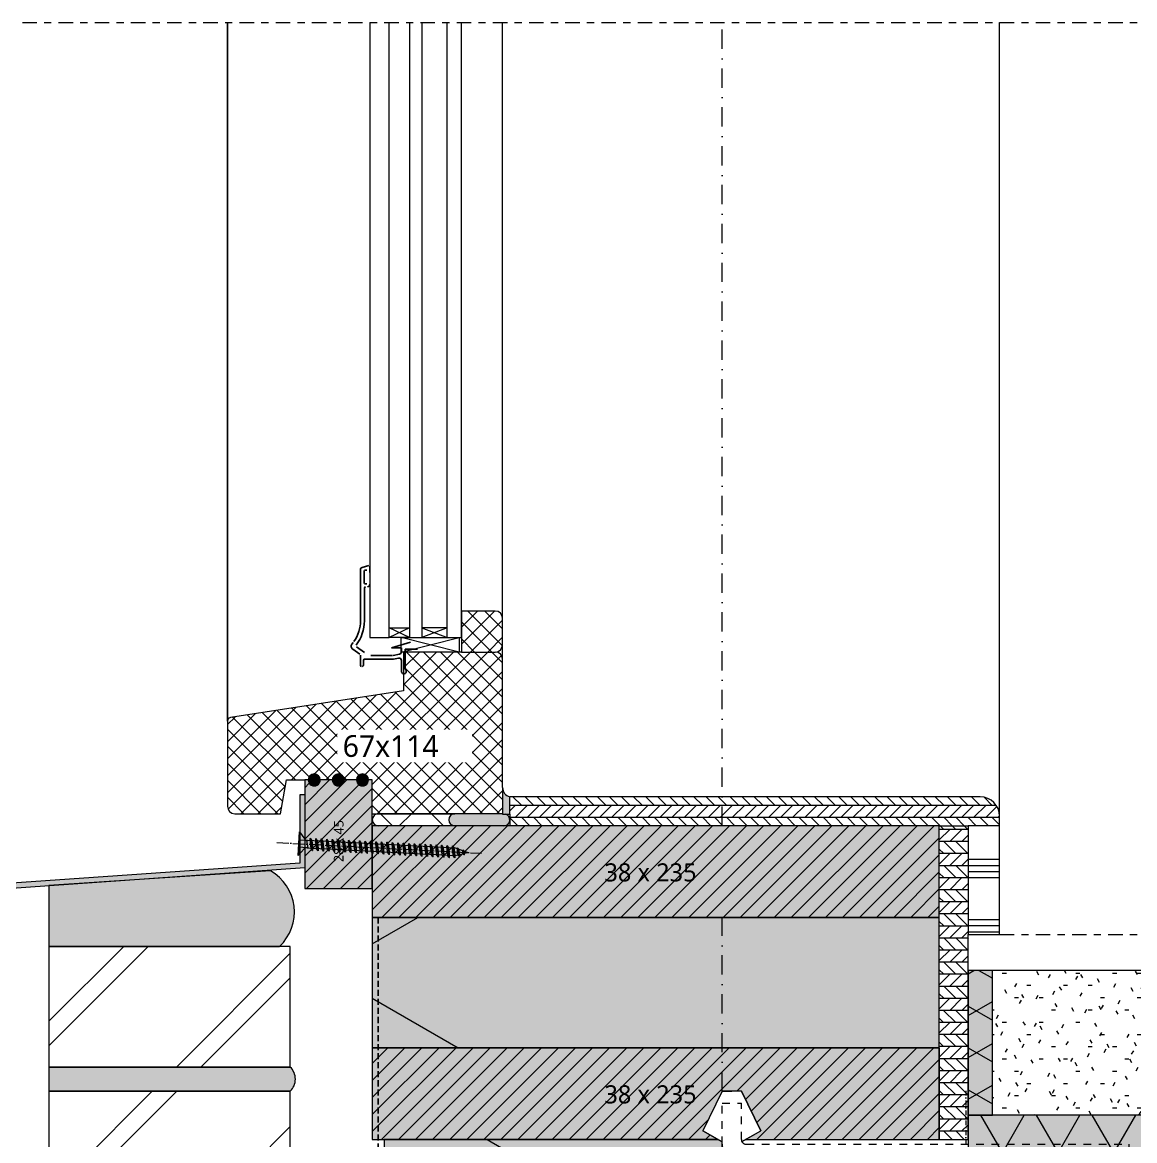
# Model space of a CAD drawing. Header units: millimetres. Extents: x -435 to 27166, y -19117 to 26500.
# Drawn here: x 7630.5 to 8091.4, y 8525.9 to 8989.4 of the extents above; entities that cross this region are included whole.
import ezdxf

# ---------------------------------------------------------------- set-up
doc = ezdxf.new("R2010")
doc.units = ezdxf.units.MM
for name, pattern in [('Dash', [6.35, 3.175, -3.175]), ('MV_center', [15, 6, -3, 3, -3]), ('MV_hartlijn_staal', [6.6, 5, -0.8, 0, -0.8]), ('MV_hidden', [3.75, 2.5, -1.25]), ('MV_stramien', [16, 8, -4, 0, -4]), ('Streep 1_1', [2, 1, -1]), ('Streep-stip _ detail', [4, 2, -1, 0, -1])]:
    doc.linetypes.add(name, pattern=pattern)
for name, color, linetype, lineweight in [('A-ANNO-NOTE', 131, 'Continuous', 18), ('A-DETL', 90, 'Continuous', 13), ('A-DETL-GENF', 92, 'Continuous', 18), ('A-DETL-MEDM', 33, 'Continuous', 18), ('G-ANNO-TEXT', 231, 'Continuous', 13)]:
    doc.layers.add(name, color=color, linetype=linetype, lineweight=lineweight)
doc.styles.add('Segoe UI', font='segoeui.ttf', dxfattribs={"height": 7.5})
doc.styles.add('Segoe UI_1', font='segoeui.ttf', dxfattribs={"height": 4})
doc.styles.add('Segoe UI_2', font='segoeui.ttf', dxfattribs={"height": 9})
pattern_1 = [(0, (0, 0), (0, 5), [50, 0]), (45, (0, 0), (5.0006592, 0), [7.071, -7.071]), (315, (0, 0), (5.0006592, 0), [7.071, -7.071])]
pattern_2 = [(45, (0, 0), (-3.535534, 3.535534), []), (135, (0, 0), (-3.535534, -3.535534), [])]

# ---------------------------------------------------------------- blocks, each defined once
blk = doc.blocks.new('42 isolatie - Type 1-3765701-Details Appartement')
at = {"layer": 'A-DETL-GENF'}
blk.add_hatch(color=256, dxfattribs=at).paths.add_polyline_path([(0.28, -140.8), (227.29, -140.8), (228.28, -139.08), (228.28, -0.8), (12.36, -0.8), (36.17, -135.8), (0.28, -135.8)])
at = {"layer": 'A-DETL-GENF', "lineweight": 13}
h = blk.add_hatch(dxfattribs=at)
h.set_pattern_fill('FP_80', color=256, style=0, pattern_type=2)
h.set_pattern_definition([(300, (-857.8, -704), (-121.936, -70.4), []), (240, (-857.8, -704), (-121.936, 70.4), [])])
h.paths.add_polyline_path([(0.28, -140.8), (227.29, -140.8), (228.28, -139.08), (228.28, -0.8), (12.36, -0.8), (36.17, -135.8), (0.28, -135.8)])
at = {"layer": 'A-DETL-GENF'}
for p, q in [((228.28, -0.8), (12.36, -0.8)), ((228.28, -0.8), (12.36, -0.8)), ((228.28, -139.08), (228.28, -0.8)), ((0.28, -135.8), (0.28, -140.8)), ((0.28, -135.8), (0.28, -140.8)), ((0.28, -140.8), (218.28, -140.8)), ((218.28, -140.8), (227.29, -140.8)), ((218.28, -140.8), (227.29, -140.8))]:
    blk.add_line(p, q, dxfattribs=at)
blk = doc.blocks.new('00 hout_rechthoekig_sls - SLS 38x235-V102-Details Appartement')
at = {"layer": 'A-DETL-GENF', "lineweight": 13}
blk.add_hatch(color=256, dxfattribs=at).paths.add_polyline_path([(235, 38), (91.72, 38), (98, 34.39), (90, 17.99), (82, 17.99), (74, 34.39), (80.28, 38), (0, 38), (0, 0), (235, 0)])
at = {"layer": 'A-DETL-MEDM', "lineweight": 13}
h = blk.add_hatch(dxfattribs=at)
h.set_pattern_fill('FP_121', color=256, style=0, pattern_type=2)
h.set_pattern_definition([(225, (8010.464, 8564.408), (3.535534, -3.535534), [])])
h.paths.add_polyline_path([(235, 38), (91.72, 38), (98, 34.39), (90, 17.99), (82, 17.99), (74, 34.39), (80.28, 38), (0, 38), (0, 0), (235, 0)])
at = {"layer": 'A-DETL-MEDM'}
for p, q in [((80.28, 38), (0, 38)), ((0, 38), (0, 0)), ((80.28, 38), (0, 38)), ((235, 38), (91.72, 38)), ((235, 38), (91.72, 38)), ((235, 0), (235, 38)), ((235, 0), (235, 38)), ((235, 0), (235, 38)), ((0, 0), (235, 0))]:
    blk.add_line(p, q, dxfattribs=at)
blk = doc.blocks.new('42 isolatie - Type 1-V103-Details Appartement')
at = {"layer": 'A-DETL-GENF'}
blk.add_hatch(color=256, dxfattribs=at).paths.add_polyline_path([(40.79, -0.8), (40.79, -20.8), (423.39, -20.8), (423.39, -0.8), (298.31, -0.8)])
at = {"layer": 'A-DETL-GENF', "lineweight": 13}
h = blk.add_hatch(dxfattribs=at)
h.set_pattern_fill('FP_79', color=256, style=0, pattern_type=2)
h.set_pattern_definition([(300, (-2355.522, -120.812), (-17.32051, -10), []), (240, (-2355.522, -120.812), (-17.32051, 10), [])])
h.paths.add_polyline_path([(40.79, -0.8), (40.79, -20.8), (423.39, -20.8), (423.39, -0.8), (298.31, -0.8)])
at = {"layer": 'A-DETL-GENF'}
for p, q in [((423.39, -0.8), (40.79, -0.8)), ((423.39, -0.8), (40.79, -0.8)), ((423.39, -10.8), (423.39, -0.8)), ((423.39, -10.8), (423.39, -0.8)), ((423.39, -20.8), (423.39, -10.8)), ((423.39, -20.8), (423.39, -10.8)), ((40.79, -20.8), (413.39, -20.8)), ((40.79, -20.8), (413.39, -20.8)), ((413.39, -20.8), (423.39, -20.8))]:
    blk.add_line(p, q, dxfattribs=at)
blk = doc.blocks.new('42 isolatie - Type 1-3766312-Details Appartement')
at = {"layer": 'A-DETL-GENF'}
blk.add_hatch(color=256, dxfattribs=at).paths.add_polyline_path([(0.28, -10.8), (60.28, -10.8), (60.28, -0.8), (0.28, -0.8)])
at = {"layer": 'A-DETL-GENF', "lineweight": 13}
h = blk.add_hatch(dxfattribs=at)
h.set_pattern_fill('FP_89', color=256, style=0, pattern_type=2)
h.set_pattern_definition([(300, (-2375.531, -120.812), (-12.99038, -7.5), []), (240, (-2375.531, -120.812), (-12.99038, 7.5), [])])
h.paths.add_polyline_path([(0.28, -10.8), (60.28, -10.8), (60.28, -0.8), (0.28, -0.8)])
at = {"layer": 'A-DETL-GENF'}
for p, q in [((60.28, -0.8), (0.28, -0.8)), ((0.28, -0.8), (0.28, -10.8)), ((0.28, -0.8), (0.28, -10.8)), ((60.28, -10.8), (60.28, -0.8)), ((60.28, -10.8), (60.28, -0.8)), ((0.28, -10.8), (60.28, -10.8)), ((0.28, -10.8), (60.28, -10.8))]:
    blk.add_line(p, q, dxfattribs=at)
blk = doc.blocks.new('42 isolatie - Type 1-3766217-Details Appartement')
at = {"layer": 'A-DETL-GENF'}
blk.add_hatch(color=256, dxfattribs=at).paths.add_polyline_path([(0.28, -235.8), (54.28, -235.8), (54.28, -0.8), (0.28, -0.8), (0.28, -170.27)])
at = {"layer": 'A-DETL-GENF', "lineweight": 13}
h = blk.add_hatch(dxfattribs=at)
h.set_pattern_fill('FP_111', color=256, style=0, pattern_type=2)
h.set_pattern_definition([(300, (-1986.72, -235.79), (-203.516, -117.5), []), (240, (-1986.72, -235.79), (-203.516, 117.5), [])])
h.paths.add_polyline_path([(0.28, -235.8), (54.28, -235.8), (54.28, -0.8), (0.28, -0.8), (0.28, -170.27)])
at = {"layer": 'A-DETL-GENF'}
for p, q in [((54.28, -0.8), (0.28, -0.8)), ((0.28, -0.8), (0.28, -235.8)), ((54.28, -0.8), (0.28, -0.8)), ((0.28, -0.8), (0.28, -235.8)), ((54.28, -235.8), (54.28, -0.8)), ((0.28, -235.8), (54.28, -235.8)), ((0.28, -235.8), (54.28, -235.8))]:
    blk.add_line(p, q, dxfattribs=at)
blk = doc.blocks.new('00 hout_rechthoekig_sls - Vuren 28x45-V104-Details Appartement')
at = {"layer": 'A-DETL-GENF', "lineweight": 13}
blk.add_hatch(color=256, dxfattribs=at).paths.add_polyline_path([(45, 0), (45, 28), (0, 28), (0, 26.45), (0.65, 26.37), (1.25, 26.12), (1.77, 25.72), (2.17, 25.2), (2.41, 24.6), (2.5, 23.95), (2.41, 23.31), (2.17, 22.7), (1.77, 22.19), (1.25, 21.79), (0.65, 21.54), (0, 21.45), (0, 16.45), (0.65, 16.37), (1.25, 16.12), (1.77, 15.72), (2.17, 15.2), (2.41, 14.6), (2.5, 13.95), (2.41, 13.31), (2.17, 12.7), (1.77, 12.19), (1.25, 11.79), (0.65, 11.54), (0, 11.45), (0, 6.45), (0.65, 6.37), (1.25, 6.12), (1.77, 5.72), (2.17, 5.2), (2.41, 4.6), (2.5, 3.95), (2.41, 3.31), (2.17, 2.7), (1.77, 2.19), (1.25, 1.79), (0.65, 1.54), (0, 1.45), (0, 0), (32.97, 0)])
at = {"layer": 'A-DETL-MEDM', "lineweight": 13}
h = blk.add_hatch(dxfattribs=at)
h.set_pattern_fill('FP_122', color=256, style=0, pattern_type=2)
h.set_pattern_definition([(135, (8675.409, -7747.464), (-3.535534, -3.535534), [])])
h.paths.add_polyline_path([(45, 0), (45, 28), (0, 28), (0, 26.45), (0.65, 26.37), (1.25, 26.12), (1.77, 25.72), (2.17, 25.2), (2.41, 24.6), (2.5, 23.95), (2.41, 23.31), (2.17, 22.7), (1.77, 22.19), (1.25, 21.79), (0.65, 21.54), (0, 21.45), (0, 16.45), (0.65, 16.37), (1.25, 16.12), (1.77, 15.72), (2.17, 15.2), (2.41, 14.6), (2.5, 13.95), (2.41, 13.31), (2.17, 12.7), (1.77, 12.19), (1.25, 11.79), (0.65, 11.54), (0, 11.45), (0, 6.45), (0.65, 6.37), (1.25, 6.12), (1.77, 5.72), (2.17, 5.2), (2.41, 4.6), (2.5, 3.95), (2.41, 3.31), (2.17, 2.7), (1.77, 2.19), (1.25, 1.79), (0.65, 1.54), (0, 1.45), (0, 0), (32.97, 0)])
at = {"layer": 'A-DETL-MEDM'}
for p, q in [((19, 28), (0, 28)), ((0, 28), (0, 26.45)), ((19, 28), (0, 28)), ((45, 28), (19, 28)), ((45, 28), (19, 28)), ((45, 0), (45, 28)), ((45, 0), (45, 28)), ((45, 0), (45, 28)), ((0, 21.45), (0, 16.45)), ((0, 11.45), (0, 6.45)), ((0, 1.45), (0, 0)), ((0, 0), (45, 0))]:
    blk.add_line(p, q, dxfattribs=at)
blk = doc.blocks.new('Repeating Detail - 00 g lijmbolletje s e-V92-Details Appartement')
at = {"layer": 'A-DETL-GENF'}
for points in [[(-20, 2.5), (-20.65, 2.41), (-21.25, 2.17), (-21.77, 1.77), (-22.17, 1.25), (-22.41, 0.65), (-22.5, 0), (-22.41, -0.65), (-22.17, -1.25), (-21.77, -1.77), (-21.25, -2.17), (-20.65, -2.41), (-20, -2.5), (-19.35, -2.41), (-18.75, -2.17), (-18.23, -1.77), (-17.83, -1.25), (-17.59, -0.65), (-17.5, 0), (-17.59, 0.65), (-17.83, 1.25), (-18.23, 1.77), (-18.75, 2.17), (-19.35, 2.41)], [(-10, 2.5), (-10.65, 2.41), (-11.25, 2.17), (-11.77, 1.77), (-12.17, 1.25), (-12.41, 0.65), (-12.5, 0), (-12.41, -0.65), (-12.17, -1.25), (-11.77, -1.77), (-11.25, -2.17), (-10.65, -2.41), (-10, -2.5), (-9.35, -2.41), (-8.75, -2.17), (-8.23, -1.77), (-7.83, -1.25), (-7.59, -0.65), (-7.5, 0), (-7.59, 0.65), (-7.83, 1.25), (-8.23, 1.77), (-8.75, 2.17), (-9.35, 2.41)], [(0, 2.5), (-0.65, 2.41), (-1.25, 2.17), (-1.77, 1.77), (-2.17, 1.25), (-2.41, 0.65), (-2.5, 0), (-2.41, -0.65), (-2.17, -1.25), (-1.77, -1.77), (-1.25, -2.17), (-0.65, -2.41), (0, -2.5), (0.65, -2.41), (1.25, -2.17), (1.77, -1.77), (2.17, -1.25), (2.41, -0.65), (2.5, 0), (2.41, 0.65), (2.17, 1.25), (1.77, 1.77), (1.25, 2.17), (0.65, 2.41)]]:
    blk.add_hatch(color=256, dxfattribs=at).paths.add_polyline_path(points)
for centre, start, end in [((-20, 0), 360, 180), ((-20, 0), 180, 360), ((-10, 0), 360, 180), ((-10, 0), 180, 360), ((0, 0), 360, 180), ((0, 0), 180, 360)]:
    blk.add_arc(centre, 2.5, start, end, dxfattribs=at)
blk = doc.blocks.new('00 hout_rechthoekig_sls - SLS 38x235-V105-Details Appartement')
at = {"layer": 'A-DETL-GENF', "lineweight": 13}
blk.add_hatch(color=256, dxfattribs=at).paths.add_polyline_path([(235, 38), (0, 38), (0, 0), (235, 0), (235, 13.97)])
at = {"layer": 'A-DETL-MEDM', "lineweight": 13}
h = blk.add_hatch(dxfattribs=at)
h.set_pattern_fill('FP_123', color=256, style=0, pattern_type=2)
h.set_pattern_definition([(225, (8010.464, 8656.408), (3.535534, -3.535534), [])])
h.paths.add_polyline_path([(235, 38), (0, 38), (0, 0), (235, 0), (235, 13.97)])
at = {"layer": 'A-DETL-MEDM'}
for p, q in [((235, 38), (0, 38)), ((0, 38), (0, 0)), ((235, 38), (0, 38)), ((235, 0), (235, 38)), ((235, 0), (235, 38)), ((235, 0), (235, 38)), ((0, 0), (235, 0))]:
    blk.add_line(p, q, dxfattribs=at)
blk = doc.blocks.new('20 HSB_vloeranker - 25x170 6x60-3186712-Details Appartement')
at = {"layer": 'A-DETL-GENF'}
for p, q in [((-16, 33.01), (-24, 16.61)), ((-16, 33.01), (-24, 16.61)), ((-8, 33.01), (-16, 33.01)), ((-16, 33.01), (-12, 33.01)), ((-8, 33.01), (-12, 33.01)), ((0, 16.61), (-8, 33.01)), ((-8, 33.01), (0, 16.61)), ((-24, 16.61), (-16, 12.01)), ((-16, 12.01), (-24, 16.61)), ((-8, 12.01), (0, 16.61)), ((-7.77, 12.14), (0, 16.61)), ((22.5, 3), (22.5, 0)), ((22.5, 0), (147.5, 0)), ((147.5, 0), (147.5, 3))]:
    blk.add_line(p, q, dxfattribs=at)
at = {"layer": 'A-DETL-GENF', "linetype": 'Streep-stip _ detail', "lineweight": 13}
blk.add_line((85, 33.21), (85, -88.79), dxfattribs=at)
at = {"layer": 'A-DETL-GENF', "linetype": 'Dash'}
for p, q in [((-16, 11), (-16, 28)), ((-16, 28), (-7.96, 28)), ((-7.96, 13), (-7.96, 28)), ((-5.96, 11), (152.5, 11)), ((152.5, 11), (152.5, 3)), ((152.5, 3), (-8, 3))]:
    blk.add_line(p, q, dxfattribs=at)
at = {"layer": 'A-DETL-GENF', "linetype": 'Streep 1_1', "lineweight": 13}
for p, q in [((81, -1.79), (81, -72.79)), ((89, -1.79), (89, -72.79)), ((89, -72.79), (81, -80.79)), ((81, -72.79), (89, -80.79))]:
    blk.add_line(p, q, dxfattribs=at)
at = {"layer": 'A-DETL-GENF', "linetype": 'Dash'}
for centre, radius in [((-8, 11), 8), ((-5.96, 13), 2)]:
    blk.add_arc(centre, radius, 180, 270, dxfattribs=at)
blk = doc.blocks.new('28 schroeven 2D - Verzonken schroef 5_0x70mm-3126482-Details Appartement')
at = {"layer": 'A-DETL-GENF', "linetype": 'MV_hartlijn_staal', "lineweight": 13}
blk.add_line((0, 9.1), (0, -75.9), dxfattribs=at)
at = {"layer": 'A-DETL-GENF', "lineweight": 5}
for p, q in [((-4.9, 0), (4.9, 0)), ((-2.04, -2.4), (-4.9, 0)), ((4.9, 0), (2.04, -2.4)), ((-4.54, -0.3), (4.54, -0.3)), ((-1.5, -4), (1.53, -3.26)), ((-1.5, -3.55), (-1.5, -65)), ((1.5, -65), (1.5, -3.55)), ((2.5, -4.74), (-2.5, -5.9)), ((-2.5, -5.9), (-1.75, -5.26)), ((2.5, -7), (-2.5, -8.17)), ((-2.5, -8.17), (-1.75, -7.53)), ((1.75, -5.38), (2.5, -4.74)), ((1.75, -7.64), (2.5, -7)), ((2.5, -9.27), (-2.5, -10.44)), ((-2.5, -10.44), (-1.75, -9.8)), ((2.5, -11.54), (-2.5, -12.71)), ((-2.5, -12.71), (-1.75, -12.07)), ((2.5, -13.81), (-2.5, -14.98)), ((1.75, -9.91), (2.5, -9.27)), ((1.75, -12.18), (2.5, -11.54)), ((1.75, -14.45), (2.5, -13.81)), ((-2.5, -14.98), (-1.75, -14.34)), ((2.5, -16.08), (-2.5, -17.24)), ((-2.5, -17.24), (-1.75, -16.6)), ((2.5, -18.35), (-2.5, -19.51)), ((1.75, -16.72), (2.5, -16.08)), ((1.75, -18.99), (2.5, -18.35)), ((-2.5, -19.51), (-1.75, -18.87)), ((2.5, -20.62), (-2.5, -21.78)), ((-2.5, -21.78), (-1.75, -21.14)), ((2.5, -22.89), (-2.5, -24.05)), ((1.75, -21.26), (2.5, -20.62)), ((1.75, -23.53), (2.5, -22.89)), ((-2.5, -24.05), (-1.75, -23.41)), ((2.5, -25.16), (-2.5, -26.32)), ((-2.5, -26.32), (-1.75, -25.68)), ((2.5, -27.43), (-2.5, -28.59)), ((1.75, -25.8), (2.5, -25.16)), ((1.75, -28.07), (2.5, -27.43)), ((-2.5, -28.59), (-1.75, -27.95)), ((2.5, -29.69), (-2.5, -30.86)), ((-2.5, -30.86), (-1.75, -30.22)), ((2.5, -31.96), (-2.5, -33.13)), ((1.75, -30.33), (2.5, -29.69)), ((1.75, -32.6), (2.5, -31.96)), ((-2.5, -33.13), (-1.75, -32.49)), ((2.5, -34.23), (-2.5, -35.4)), ((-2.5, -35.4), (-1.75, -34.76)), ((2.5, -36.5), (-2.5, -37.67)), ((-2.5, -37.67), (-1.75, -37.03)), ((1.75, -34.87), (2.5, -34.23)), ((1.75, -37.14), (2.5, -36.5)), ((2.5, -38.77), (-2.5, -39.93)), ((-2.5, -39.93), (-1.75, -39.29)), ((2.5, -41.04), (-2.5, -42.2)), ((-2.5, -42.2), (-1.75, -41.56)), ((1.75, -39.41), (2.5, -38.77)), ((1.75, -41.68), (2.5, -41.04)), ((2.5, -43.31), (-2.5, -44.47)), ((-2.5, -44.47), (-1.75, -43.83)), ((2.5, -45.58), (-2.5, -46.74)), ((-2.5, -46.74), (-1.75, -46.1)), ((1.75, -43.95), (2.5, -43.31)), ((1.75, -46.22), (2.5, -45.58)), ((2.5, -47.85), (-2.5, -49.01)), ((-2.5, -49.01), (-1.75, -48.37)), ((2.5, -50.12), (-2.5, -51.28)), ((-2.5, -51.28), (-1.75, -50.64)), ((1.75, -48.49), (2.5, -47.85)), ((1.75, -50.76), (2.5, -50.12)), ((2.5, -52.38), (-2.5, -53.55)), ((-2.5, -53.55), (-1.75, -52.91)), ((2.5, -54.65), (-2.5, -55.82)), ((-2.5, -55.82), (-1.75, -55.18)), ((1.75, -53.02), (2.5, -52.38)), ((1.75, -55.29), (2.5, -54.65)), ((2.5, -56.92), (-2.5, -58.09)), ((-2.5, -58.09), (-1.75, -57.45)), ((2.5, -59.19), (-2.5, -60.36)), ((-2.5, -60.36), (-1.75, -59.72)), ((1.75, -57.56), (2.5, -56.92)), ((1.75, -59.83), (2.5, -59.19)), ((2.5, -61.46), (-2.5, -62.62)), ((-2.5, -62.62), (-1.75, -61.98)), ((2.5, -63.73), (-2.5, -64.89)), ((-2.5, -64.89), (-1.75, -64.25)), ((1.75, -62.1), (2.5, -61.46)), ((1.75, -64.37), (2.5, -63.73)), ((1.76, -65.84), (-1.76, -66.66)), ((-1.76, -66.66), (-1.01, -66.02)), ((-1.5, -65), (0, -70)), ((-1.02, -68.71), (-0.27, -68.07)), ((1.02, -68.23), (-1.02, -68.71)), ((0, -70), (1.5, -65)), ((0.27, -68.87), (1.02, -68.23)), ((1.01, -66.48), (1.76, -65.84))]:
    blk.add_line(p, q, dxfattribs=at)
at = {"layer": 'A-DETL-GENF'}
for p, q in [((-1.5, -3.55), (-1.5, 0)), ((1.5, -3.55), (1.5, 0))]:
    blk.add_line(p, q, dxfattribs=at)
at = {"layer": 'A-DETL-GENF', "lineweight": 5}
for centre, start, end in [((-3, -3.55), 360, 50), ((3, -3.55), 130, 180)]:
    blk.add_arc(centre, 1.5, start, end, dxfattribs=at)
for points in [[(-2.5, -5.9), (-1.83, -6.19), (1.75, -5.38)], [(-2.5, -8.17), (-1.83, -8.46), (1.75, -7.64)], [(-1.75, -5.26), (2.23, -4.46), (2.5, -4.74)], [(-1.75, -7.53), (2.23, -6.73), (2.5, -7)], [(-1.75, -9.8), (2.23, -9), (2.5, -9.27)], [(-2.5, -10.44), (-1.83, -10.73), (1.75, -9.91)], [(-2.5, -12.71), (-1.83, -13), (1.75, -12.18)], [(-1.75, -12.07), (2.23, -11.27), (2.5, -11.54)], [(-1.75, -14.34), (2.23, -13.53), (2.5, -13.81)], [(-2.5, -14.98), (-1.83, -15.27), (1.75, -14.45)], [(-2.5, -17.24), (-1.83, -17.54), (1.75, -16.72)], [(-1.75, -16.6), (2.23, -15.8), (2.5, -16.08)], [(-1.75, -18.87), (2.23, -18.07), (2.5, -18.35)], [(-2.5, -19.51), (-1.83, -19.81), (1.75, -18.99)], [(-2.5, -21.78), (-1.83, -22.08), (1.75, -21.26)], [(-1.75, -21.14), (2.23, -20.34), (2.5, -20.62)], [(-1.75, -23.41), (2.23, -22.61), (2.5, -22.89)], [(-2.5, -24.05), (-1.83, -24.35), (1.75, -23.53)], [(-2.5, -26.32), (-1.83, -26.61), (1.75, -25.8)], [(-1.75, -25.68), (2.23, -24.88), (2.5, -25.16)], [(-1.75, -27.95), (2.23, -27.15), (2.5, -27.43)], [(-2.5, -28.59), (-1.83, -28.88), (1.75, -28.07)], [(-2.5, -30.86), (-1.83, -31.15), (1.75, -30.33)], [(-1.75, -30.22), (2.23, -29.42), (2.5, -29.69)], [(-1.75, -32.49), (2.23, -31.69), (2.5, -31.96)], [(-2.5, -33.13), (-1.83, -33.42), (1.75, -32.6)], [(-2.5, -35.4), (-1.83, -35.69), (1.75, -34.87)], [(-1.75, -34.76), (2.23, -33.96), (2.5, -34.23)], [(-1.75, -37.03), (2.23, -36.22), (2.5, -36.5)], [(-2.5, -37.67), (-1.83, -37.96), (1.75, -37.14)], [(-2.5, -39.93), (-1.83, -40.23), (1.75, -39.41)], [(-2.5, -42.2), (-1.83, -42.5), (1.75, -41.68)], [(-1.75, -39.29), (2.23, -38.49), (2.5, -38.77)], [(-1.75, -41.56), (2.23, -40.76), (2.5, -41.04)], [(-2.5, -44.47), (-1.83, -44.77), (1.75, -43.95)], [(-2.5, -46.74), (-1.83, -47.04), (1.75, -46.22)], [(-1.75, -43.83), (2.23, -43.03), (2.5, -43.31)], [(-1.75, -46.1), (2.23, -45.3), (2.5, -45.58)], [(-2.5, -49.01), (-1.83, -49.3), (1.75, -48.49)], [(-2.5, -51.28), (-1.83, -51.57), (1.75, -50.76)], [(-1.75, -48.37), (2.23, -47.57), (2.5, -47.85)], [(-1.75, -50.64), (2.23, -49.84), (2.5, -50.12)], [(-2.5, -53.55), (-1.83, -53.84), (1.75, -53.02)], [(-2.5, -55.82), (-1.83, -56.11), (1.75, -55.29)], [(-1.75, -52.91), (2.23, -52.11), (2.5, -52.38)], [(-1.75, -55.18), (2.23, -54.38), (2.5, -54.65)], [(-2.5, -58.09), (-1.83, -58.38), (1.75, -57.56)], [(-2.5, -60.36), (-1.83, -60.65), (1.75, -59.83)], [(-1.75, -57.45), (2.23, -56.65), (2.5, -56.92)], [(-1.75, -59.72), (2.23, -58.91), (2.5, -59.19)], [(-2.5, -62.62), (-1.83, -62.92), (1.75, -62.1)], [(-2.5, -64.89), (-1.83, -65.19), (1.75, -64.37)], [(-1.75, -61.98), (2.23, -61.18), (2.5, -61.46)], [(-1.75, -64.25), (2.23, -63.45), (2.5, -63.73)], [(-1.76, -66.66), (-1.34, -66.87), (1.01, -66.48)], [(-1.02, -68.71), (-0.85, -68.85), (0.27, -68.87)], [(-1.01, -66.02), (1.59, -65.65), (1.76, -65.84)], [(-0.27, -68.07), (0.96, -68.13), (1.02, -68.23)]]:
    blk.add_open_spline(points, degree=2, dxfattribs=at)
blk = doc.blocks.new('33 sparing - Type 1-4933711-Details Appartement')
at = {"layer": 'A-DETL-GENF'}
for p, q in [((0, 6), (24, 6)), ((0, 0), (0, 6)), ((0, 6), (24, 0)), ((24, 6), (0, 0)), ((24, 6), (24, 0)), ((24, 0), (0, 0))]:
    blk.add_line(p, q, dxfattribs=at)
blk = doc.blocks.new('31 driedubbel_glas - HR___-3205831-Details Appartement')
at = {"layer": 'A-DETL-GENF', "lineweight": 13}
for p, q in [((280, 0), (24.99, 0)), ((280, -21.5), (280, 0)), ((280, -6), (24.99, -6)), ((276, -6), (276, -16.5)), ((276, -16.5), (280, -6)), ((276, -6), (280, -16.5)), ((24.99, -16.5), (280, -16.5)), ((24.99, -21.5), (280, -21.5)), ((280, -21.5), (276, -30)), ((276, -21.5), (280, -30)), ((276, -30), (276, -21.5)), ((280, -21.5), (280, -30)), ((280, -30), (24.99, -30)), ((280, -30), (276, -30)), ((280, -38), (280, -30)), ((24.99, -38), (280, -38))]:
    blk.add_line(p, q, dxfattribs=at)
blk = doc.blocks.new('NLRS_00_DI_maskeer - Type 1-4234978-Details Appartement')
at = {"layer": 'A-DETL-GENF', "linetype": 'MV_center'}
blk.add_line((830, 0), (-100, 0), dxfattribs=at)

msp = doc.modelspace()

# ---------------------------------------------------------------- hatches: boundary and pattern name
at = {"layer": 'A-DETL-GENF', "lineweight": 13}
h = msp.add_hatch(dxfattribs=at)
h.set_pattern_fill('FP_20', color=250, style=0, pattern_type=2)
h.set_pattern_definition(pattern_2)
h.paths.add_polyline_path([(7812.46, 8728.41), (7826.46, 8728.41), (7827.24, 8728.51), (7827.96, 8728.81), (7828.59, 8729.29), (7829.06, 8729.91), (7829.36, 8730.63), (7829.46, 8731.41), (7829.46, 8742.41), (7829.36, 8743.19), (7829.06, 8743.91), (7828.59, 8744.53), (7827.96, 8745.01), (7827.24, 8745.31), (7826.46, 8745.41), (7812.46, 8745.41)])
h = msp.add_hatch(dxfattribs=at)
h.set_pattern_fill('FP_20', color=250, style=0, pattern_type=2)
h.set_pattern_definition(pattern_2)
h.paths.add_polyline_path([(7737.46, 8661.41), (7739.93, 8675.41), (7748.92, 8675.41), (7749, 8676.06), (7749.25, 8676.66), (7749.65, 8677.18), (7750.17, 8677.57), (7750.77, 8677.82), (7751.42, 8677.91), (7752.06, 8677.82), (7752.67, 8677.57), (7753.19, 8677.18), (7753.58, 8676.66), (7753.83, 8676.06), (7753.92, 8675.41), (7758.92, 8675.41), (7759, 8676.06), (7759.25, 8676.66), (7759.65, 8677.18), (7760.17, 8677.57), (7760.77, 8677.82), (7761.42, 8677.91), (7762.06, 8677.82), (7762.67, 8677.57), (7763.19, 8677.18), (7763.58, 8676.66), (7763.83, 8676.06), (7763.92, 8675.41), (7768.92, 8675.41), (7769, 8676.06), (7769.25, 8676.66), (7769.65, 8677.18), (7770.17, 8677.57), (7770.77, 8677.82), (7771.42, 8677.91), (7772.06, 8677.82), (7772.67, 8677.57), (7773.19, 8677.18), (7773.58, 8676.66), (7773.83, 8676.06), (7773.92, 8675.41), (7775.46, 8675.41), (7775.46, 8661.41), (7829.46, 8661.41), (7829.46, 8725.41), (7829.36, 8726.19), (7829.06, 8726.91), (7828.59, 8727.53), (7827.96, 8728.01), (7827.24, 8728.31), (7826.46, 8728.41), (7788.46, 8728.41), (7788.46, 8712.41), (7716.37, 8701.13), (7716.07, 8700.96), (7715.82, 8700.72), (7715.62, 8700.43), (7715.5, 8700.1), (7715.46, 8699.76), (7715.46, 8664.41), (7715.57, 8663.63), (7715.87, 8662.91), (7716.34, 8662.29), (7716.96, 8661.81), (7717.69, 8661.51), (7718.46, 8661.41)])
at = {"layer": 'A-DETL-GENF'}
for color, points in [(1, [(7832.46, 8661.28), (7832.46, 8668.41), (7831.64, 8668.72), (7830.91, 8669.2), (7830.3, 8669.83), (7829.84, 8670.58), (7829.56, 8671.41), (7829.46, 8672.28), (7829.46, 8661.28)]), (9, [(7287.56, 8577.58), (7299.56, 8582.92), (7298.75, 8584.75), (7289.61, 8580.68), (7290.07, 8607.11), (7747.46, 8639.1), (7747.46, 8669.24), (7745.46, 8669.24), (7745.46, 8640.96), (7288.1, 8608.98)]), (7, [(7809.69, 8656.41), (7829.96, 8656.41), (7830.61, 8656.49), (7831.21, 8656.74), (7831.73, 8657.14), (7832.13, 8657.66), (7832.38, 8658.26), (7832.46, 8658.91), (7832.38, 8659.56), (7832.13, 8660.16), (7831.73, 8660.68), (7831.21, 8661.07), (7830.71, 8661.28), (7829.46, 8661.28), (7829.46, 8661.41), (7809.69, 8661.41), (7809.04, 8661.32), (7808.44, 8661.07), (7807.92, 8660.68), (7807.53, 8660.16), (7807.28, 8659.56), (7807.19, 8658.91), (7807.28, 8658.26), (7807.53, 8657.66), (7807.92, 8657.14), (7808.44, 8656.74), (7809.04, 8656.49)]), (9, [(7641.46, 8606.41), (7737.03, 8606.41), (7739.98, 8609.91), (7742.04, 8614), (7743.09, 8618.46), (7743.07, 8623.04), (7741.99, 8627.49), (7739.91, 8631.57), (7736.94, 8635.06), (7733.24, 8637.76), (7641.46, 8631.68), (7641.46, 8607.11)]), (9, [(7673.15, 8546.41), (7741.46, 8546.41), (7742.48, 8547.64), (7743.18, 8549.06), (7743.55, 8550.61), (7743.55, 8552.2), (7743.18, 8553.75), (7742.48, 8555.18), (7741.46, 8556.41), (7641.46, 8556.41), (7641.46, 8546.41)])]:
    msp.add_hatch(color=color, dxfattribs=at).paths.add_polyline_path(points)
at = {"layer": 'A-DETL-GENF', "lineweight": 13}
h = msp.add_hatch(dxfattribs=at)
h.set_pattern_fill('FP_11', color=254, style=0, pattern_type=2)
h.set_pattern_definition(pattern_1)
h.paths.add_polyline_path([(8010.46, 8656.41), (8035.46, 8656.41), (8035.46, 8660.41), (8035.19, 8662.48), (8034.39, 8664.41), (8033.12, 8666.07), (8031.46, 8667.34), (8029.53, 8668.14), (8027.46, 8668.41), (7832.46, 8668.41), (7832.46, 8656.41), (7910.34, 8656.41)])
h = msp.add_hatch(dxfattribs=at)
h.set_pattern_fill('FP_21', color=251, style=0, pattern_type=2)
h.set_pattern_definition([(45, (0, 0), (-10.606602, 10.606602), []), (135, (0, 0), (-10.606602, -10.606602), [])])
h.paths.add_polyline_path([(7777.96, 8656.41), (7809.69, 8656.41), (7809.04, 8656.49), (7808.44, 8656.74), (7807.92, 8657.14), (7807.53, 8657.66), (7807.28, 8658.26), (7807.19, 8658.91), (7807.28, 8659.56), (7807.53, 8660.16), (7807.92, 8660.68), (7808.44, 8661.07), (7809.04, 8661.32), (7809.69, 8661.41), (7777.96, 8661.41), (7777.32, 8661.32), (7776.71, 8661.07), (7776.2, 8660.68), (7775.8, 8660.16), (7775.55, 8659.56), (7775.46, 8658.91), (7775.55, 8658.26), (7775.8, 8657.66), (7776.2, 8657.14), (7776.71, 8656.74), (7777.32, 8656.49)])
h = msp.add_hatch(dxfattribs=at)
h.set_pattern_fill('FP_11', color=254, style=0, pattern_type=2)
h.set_pattern_definition(pattern_1)
h.paths.add_polyline_path([(8022.46, 8526.41), (8022.46, 8656.41), (8010.46, 8656.41), (8010.46, 8526.41)])
h = msp.add_hatch(dxfattribs=at)
h.set_pattern_fill('FP_16', color=254, style=0, pattern_type=2)
h.set_pattern_definition([(0, (0, 10), (0, 25), []), (0, (0, 12.5), (0, 25), []), (0, (0, 15), (0, 25), []), (0, (0, 17.5), (0, 25), [])])
h.paths.add_polyline_path([(8035.46, 8611.41), (8035.46, 8656.41), (8022.46, 8656.41), (8022.46, 8611.41)])
h = msp.add_hatch(dxfattribs=at)
h.set_pattern_fill('FP_10', color=57, style=0, pattern_type=2)
h.set_pattern_definition([(45, (0, 0), (-35.92102, 35.92102), []), (45, (10.16, 0), (-35.92102, 35.92102), [])])
h.paths.add_polyline_path([(7673.15, 8436.41), (7741.46, 8436.41), (7741.46, 8486.41), (7641.46, 8486.41), (7641.46, 8436.41)])
h.paths.add_polyline_path([(7741.46, 8496.41), (7741.46, 8546.41), (7641.46, 8546.41), (7641.46, 8496.41), (7673.15, 8496.41)])
h.paths.add_polyline_path([(7741.46, 8556.41), (7741.46, 8606.41), (7641.46, 8606.41), (7641.46, 8556.41), (7673.15, 8556.41)])
h = msp.add_hatch(dxfattribs=at)
h.set_pattern_fill('FP_17', color=254, style=0, pattern_type=2)
h.set_pattern_definition([(0, (0, 0), (20.32, 5.08), [1.676, -13.564, 1.676, -13.564, -81.28]), (0, (0, 0), (20.32, 5.08), [-30.48, 1.676, -28.804, 1.676, -13.564, -35.56]), (0, (0, 0), (20.32, 5.08), [-76.2, 1.676, -8.484, 1.676, -23.724]), (120, (7.62, 2.54), (-14.559409, 15.0576362), [1.676, -13.564, 1.676, -13.564, -81.28]), (120, (7.62, 2.54), (-14.559409, 15.0576362), [-30.48, 1.676, -28.804, 1.676, -13.564, -35.56]), (120, (7.62, 2.54), (-14.559409, 15.0576362), [-76.2, 1.676, -8.484, 1.676, -23.724]), (240, (10.16, 12.7), (-5.760591, -20.1376362), [1.676, -13.564, 1.676, -13.564, -81.28]), (240, (10.16, 12.7), (-5.760591, -20.1376362), [-30.48, 1.676, -28.804, 1.676, -13.564, -35.56]), (240, (10.16, 12.7), (-5.760591, -20.1376362), [-76.2, 1.676, -8.484, 1.676, -23.724])])
h.paths.add_polyline_path([(8147.54, 8536.41), (8405.06, 8536.41), (8405.06, 8596.41), (8032.46, 8596.41), (8032.46, 8536.41)])

# ---------------------------------------------------------------- linework, layer by layer
at = {"layer": 'A-DETL', "lineweight": 25}
for p, q in [((7715.46, 8699.76), (7715.46, 8989.41)), ((7770.57, 8741.42), (7770.57, 8762.56)), ((7771.31, 8763.53), (7774.09, 8764.27)), ((7772.07, 8762.16), (7772.07, 8756.9)), ((7773.27, 8762.36), (7772.27, 8762.36)), ((7774.46, 8763.97), (7774.46, 8761.46)), ((7772.27, 8756.7), (7773.27, 8756.7)), ((7772.22, 8754.95), (7772.22, 8741.42)), ((7767.04, 8731.71), (7767.6, 8732.45)), ((7783.44, 8730.11), (7791.34, 8732.57)), ((7770.36, 8727.5), (7767.38, 8729.58)), ((7768.87, 8730.55), (7772.24, 8728.19)), ((7787.57, 8730.11), (7783.44, 8730.11)), ((7787.57, 8728.52), (7787.57, 8730.11)), ((7789.07, 8729.66), (7789.07, 8721.27)), ((7794.19, 8729.66), (7789.07, 8729.66)), ((7770.57, 8722.91), (7770.57, 8727.09)), ((7771.77, 8724.96), (7771.77, 8722.91)), ((7784.07, 8725.46), (7772.27, 8725.46)), ((7774.92, 8726.96), (7783.91, 8726.96)), ((7784.12, 8726.98), (7786.77, 8727.54)), ((7786.36, 8725.92), (7784.28, 8725.48)), ((7787.57, 8720.41), (7787.57, 8724.94))]:
    msp.add_line(p, q, dxfattribs=at)
at = {"layer": 'A-DETL', "lineweight": 18}
for p, q in [((7829.46, 8725.41), (7829.46, 8989.41)), ((8035.46, 8660.41), (8035.46, 8989.41)), ((7812.46, 8745.41), (7812.46, 8728.41)), ((7826.46, 8745.41), (7812.46, 8745.41)), ((7829.46, 8731.41), (7829.46, 8742.41)), ((7812.46, 8728.41), (7788.46, 8728.41)), ((7788.46, 8728.41), (7788.46, 8712.41)), ((7812.46, 8728.41), (7826.46, 8728.41)), ((7829.46, 8672.28), (7829.46, 8725.41)), ((7788.46, 8712.41), (7716.7, 8701.23)), ((7715.46, 8699.76), (7715.46, 8664.41)), ((7737.46, 8661.41), (7739.93, 8675.41)), ((7739.93, 8675.41), (7747.46, 8675.41)), ((7829.46, 8672.28), (7829.46, 8661.28)), ((7745.46, 8669.24), (7745.46, 8640.96)), ((7747.46, 8669.24), (7745.46, 8669.24)), ((7832.46, 8661.28), (7832.46, 8668.41)), ((7718.46, 8661.41), (7737.46, 8661.41)), ((7775.46, 8661.41), (7809.69, 8661.41)), ((7809.69, 8661.41), (7777.96, 8661.41)), ((7829.49, 8661.41), (7809.69, 8661.41)), ((7829.46, 8661.28), (7832.46, 8661.28)), ((8035.46, 8656.41), (8022.46, 8656.41)), ((8022.46, 8656.41), (8022.46, 8611.41)), ((8035.46, 8611.41), (8035.46, 8656.41)), ((7745.46, 8640.96), (7288.1, 8608.98)), ((7290.07, 8607.11), (7747.46, 8639.1)), ((7733.24, 8637.76), (7641.46, 8631.68)), ((7641.46, 8631.68), (7641.46, 8606.41)), ((8022.46, 8526.41), (8022.46, 8611.41)), ((8022.46, 8611.41), (8035.46, 8611.41)), ((7741.46, 8606.41), (7641.46, 8606.41)), ((7641.46, 8606.41), (7641.46, 8556.41)), ((7641.46, 8606.41), (7737.03, 8606.41)), ((7741.46, 8556.41), (7741.46, 8606.41)), ((8405.06, 8596.41), (8032.46, 8596.41)), ((8010.46, 8564.41), (8010.46, 8526.41)), ((7641.46, 8556.41), (7741.46, 8556.41)), ((7641.46, 8556.41), (7641.46, 8546.41)), ((7741.46, 8556.41), (7641.46, 8556.41)), ((7741.46, 8546.41), (7641.46, 8546.41)), ((7641.46, 8546.41), (7641.46, 8496.41)), ((7641.46, 8546.41), (7741.46, 8546.41)), ((7741.46, 8496.41), (7741.46, 8546.41)), ((8010.46, 8526.41), (8022.46, 8526.41))]:
    msp.add_line(p, q, dxfattribs=at)
at = {"layer": 'A-DETL', "linetype": 'MV_stramien', "lineweight": 18}
for p, q in [((7920.46, 8656.41), (7920.46, 8989.41)), ((7920.46, 8546.42), (7920.46, 8618.41))]:
    msp.add_line(p, q, dxfattribs=at)
at = {"layer": 'A-DETL'}
for p, q in [((8027.46, 8668.41), (7832.46, 8668.41)), ((7832.46, 8661.28), (7832.46, 8656.41)), ((8035.46, 8656.41), (8035.46, 8660.41)), ((8010.46, 8656.41), (8022.46, 8656.41))]:
    msp.add_line(p, q, dxfattribs=at)
at = {"layer": 'A-DETL', "linetype": 'MV_hidden', "lineweight": 25}
msp.add_line((7777.96, 8618.41), (7777.96, 8310.05), dxfattribs=at)
at = {"layer": 'A-DETL', "linetype": 'MV_center', "lineweight": 18}
msp.add_line((8035.46, 8611.41), (8405.06, 8611.41), dxfattribs=at)
at = {"layer": 'A-DETL', "lineweight": 25}
for centre, radius, start, end in [((7771.57, 8762.56), 1, 104.9996, 180), ((7773.47, 8756.45), 1, 270, 0), ((7772.72, 8754.95), 0.5, 90, 180), ((7755.57, 8741.42), 15, 325, 0), ((7755.57, 8741.42), 16.65, 322.4171, 0), ((7768.24, 8730.81), 1.5, 143, 235), ((7786.57, 8728.52), 1, 282, 0), ((7772.27, 8724.96), 0.5, 90, 180), ((7786.57, 8724.94), 1, 0, 102), ((7771.07, 8722.91), 0.5, 180, 270), ((7771.27, 8722.91), 0.5, 270, 0), ((7788.57, 8720.41), 1, 180, 60)]:
    msp.add_arc(centre, radius, start, end, dxfattribs=at)
at = {"layer": 'A-DETL', "lineweight": 18}
for centre, radius, start, end in [((7826.46, 8742.41), 3, 0, 90), ((7826.46, 8731.41), 3, 270, 360), ((7826.46, 8725.41), 3, 0, 90), ((7716.96, 8699.76), 1.5, 100, 180), ((7833.46, 8672.28), 4, 180, 255.5225), ((7718.46, 8664.41), 3, 180, 270), ((7777.96, 8658.91), 2.5, 90, 270), ((7809.69, 8658.91), 2.5, 90, 270), ((7829.96, 8658.91), 2.5, 270, 72.4935), ((7723.63, 8620.69), 19.58, 313.1671, 60.6212), ((7736.66, 8551.41), 6.94, 313.8854, 46.1146)]:
    msp.add_arc(centre, radius, start, end, dxfattribs=at)
at = {"layer": 'A-DETL'}
msp.add_arc((8027.46, 8660.41), 8, 0, 90, dxfattribs=at)

# ---------------------------------------------------------------- block references
at = {"layer": 'A-DETL-GENF', "linetype": 'MV_center', "rotation": 180}
msp.add_blockref('NLRS_00_DI_maskeer - Type 1-4234978-Details Appartement', (8040.46, 8989.41), dxfattribs=at)
at = {"layer": 'A-DETL-GENF', "lineweight": 13, "rotation": 269.9999999999981}
msp.add_blockref('31 driedubbel_glas - HR___-3205831-Details Appartement', (7812.46, 9014.4), dxfattribs=at)
at = {"layer": 'A-DETL-GENF'}
for name, p, rotation in [('33 sparing - Type 1-4933711-Details Appartement', (7811.46, 8734.4), 180), ('Repeating Detail - 00 g lijmbolletje s e-V92-Details Appartement', (7751.42, 8675.41), 180), ('28 schroeven 2D - Verzonken schroef 5_0x70mm-3126482-Details Appartement', (7745, 8649), 86.99999999999922), ('42 isolatie - Type 1-3766217-Details Appartement', (7774.66, 8564.13), 89.99999999999513), ('42 isolatie - Type 1-3766312-Details Appartement', (8021.66, 8536.13), 90), ('42 isolatie - Type 1-V103-Details Appartement', (8445.85, 8515.61), 180), ('42 isolatie - Type 1-3765701-Details Appartement', (7779.66, 8298.13), 89.99999999999513)]:
    msp.add_blockref(name, p, dxfattribs=dict(at, rotation=rotation))
at = {"layer": 'A-DETL-GENF', "linetype": 'Dash'}
msp.add_blockref('20 HSB_vloeranker - 25x170 6x60-3186712-Details Appartement', (7936.46, 8513.41), dxfattribs=at)
at = {"layer": 'A-DETL-MEDM', "lineweight": 13}
for name, p, rotation in [('00 hout_rechthoekig_sls - Vuren 28x45-V104-Details Appartement', (7747.46, 8675.41), 270.0000000000067), ('00 hout_rechthoekig_sls - SLS 38x235-V105-Details Appartement', (8010.46, 8656.41), 180), ('00 hout_rechthoekig_sls - SLS 38x235-V102-Details Appartement', (8010.46, 8564.41), 180)]:
    msp.add_blockref(name, p, dxfattribs=dict(at, rotation=rotation))

# ---------------------------------------------------------------- texts
at = {"layer": 'A-ANNO-NOTE', "lineweight": 13, "insert": (7759.55, 8641.37), "char_height": 4, "width": 23.6498, "attachment_point": 1, "rotation": 90, "style": 'Segoe UI_1'}
msp.add_mtext('28 x 45', dxfattribs=at)
at = {"layer": 'A-ANNO-NOTE', "lineweight": 13, "char_height": 7.5, "width": 47.2996, "attachment_point": 1, "style": 'Segoe UI'}
for insert in [(7871.67, 8640.85), (7871.67, 8548.85)]:
    msp.add_mtext('38 x 235', dxfattribs=dict(at, insert=insert))

# ---------------------------------------------------------------- next in the draw order: texts
at = {"layer": 'G-ANNO-TEXT', "color": 7, "insert": (7763.24, 8693.97), "char_height": 9, "width": 51.308, "attachment_point": 1, "style": 'Segoe UI_2', "bg_fill": 3, "box_fill_scale": 1.25, "bg_fill_color": 9, "bg_fill_true_color": 13158600, "bg_fill_transparency": 0}
msp.add_mtext('67x114', dxfattribs=at)

doc.saveas('drawing.dxf')
